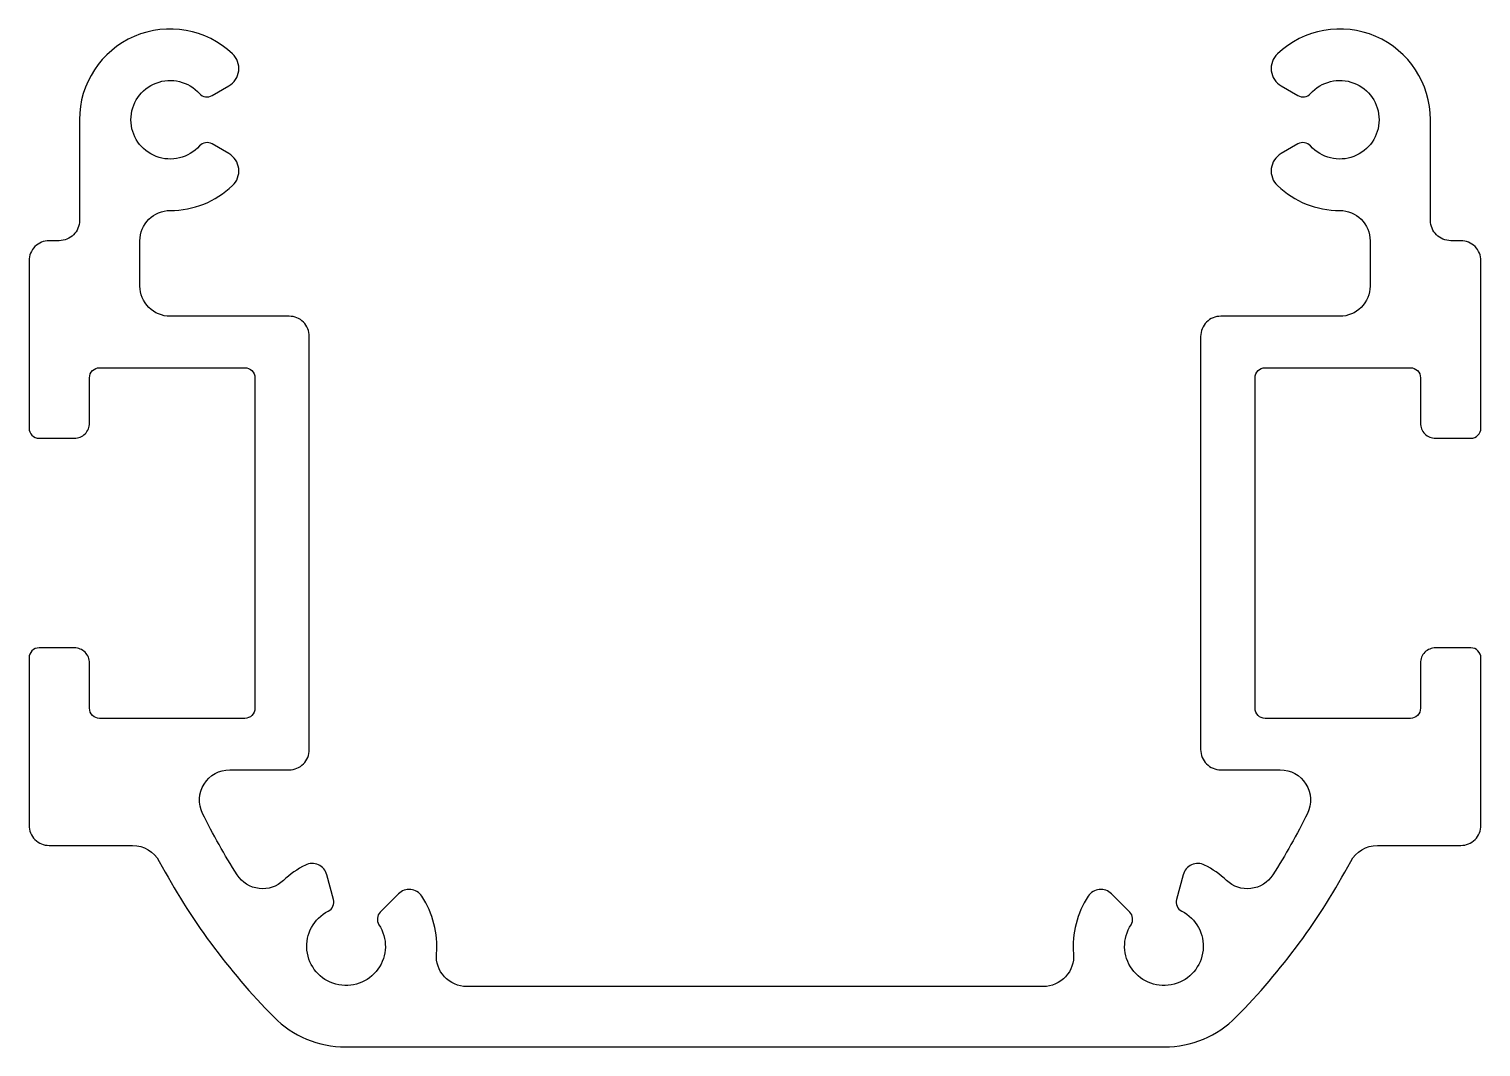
# Model space of a CAD drawing. Extents: x 124.5 to 196.5, y 190.9 to 241.4.
import ezdxf

# ---------------------------------------------------------------- set-up
doc = ezdxf.new("R2010")
doc.units = 0
doc.layers.get('0').update_dxf_attribs({"linetype": 'CONTINUOUS'})

msp = doc.modelspace()

# ---------------------------------------------------------------- linework, layer by layer
msp.add_lwpolyline([(134.445, 238.613, 0.501863), (134.632, 240.206, 0.658117), (127.04, 236.936), (127.04, 231.936, -0.414214), (126.04, 230.936), (125.54, 230.936, 0.414214), (124.54, 229.936), (124.54, 221.636, 0.414214), (125.04, 221.136), (126.79, 221.136, 0.414214), (127.54, 221.886), (127.54, 224.136, -0.414214), (128.04, 224.636), (135.24, 224.636, -0.414214), (135.74, 224.136), (135.74, 207.736, -0.414214), (135.24, 207.236), (128.04, 207.236, -0.414214), (127.54, 207.736), (127.54, 209.986, 0.414214), (126.79, 210.736), (125.04, 210.736, 0.414214), (124.54, 210.236), (124.54, 201.936, 0.414214), (125.54, 200.936), (129.674, 200.936, -0.276728), (130.997, 200.143, 0.07186), (136.674, 192.427, 0.200873), (140.237, 190.936), (180.844, 190.936, 0.200873), (184.407, 192.427, 0.07186), (190.084, 200.143, -0.276728), (191.407, 200.936), (195.54, 200.936, 0.414214), (196.54, 201.936), (196.54, 210.236, 0.414214), (196.04, 210.736), (194.29, 210.736, 0.414214), (193.54, 209.986), (193.54, 207.736, -0.414214), (193.04, 207.236), (185.84, 207.236, -0.414214), (185.34, 207.736), (185.34, 224.136, -0.414214), (185.84, 224.636), (193.04, 224.636, -0.414214), (193.54, 224.136), (193.54, 221.886, 0.414214), (194.29, 221.136), (196.04, 221.136, 0.414214), (196.54, 221.636), (196.54, 229.936, 0.414214), (195.54, 230.936), (195.04, 230.936, -0.414214), (194.04, 231.936), (194.04, 236.936, 0.658117), (186.449, 240.206, 0.501863), (186.636, 238.613), (187.463, 238.135, 0.35522), (188.086, 238.235, -2.620405), (188.086, 235.637, 0.35522), (187.463, 235.737), (186.636, 235.259, 0.501863), (186.449, 233.666, 0.191658), (189.54, 232.436, -0.414214), (191.04, 230.936), (191.04, 228.686, -0.414214), (189.54, 227.186), (183.64, 227.186, 0.414214), (182.64, 226.186), (182.64, 205.686, 0.414214), (183.64, 204.686), (186.587, 204.686, -0.554776), (187.935, 202.526, -0.028724), (186.217, 199.475, -0.471023), (183.921, 199.197, 0.074178), (182.834, 199.96, 0.474498), (181.774, 199.484), (181.443, 198.252, 0.35522), (181.7, 197.676, -2.617461), (179.188, 197.003, 0.35522), (179.123, 197.631), (178.22, 198.532, 0.474498), (177.065, 198.414, 0.168241), (176.336, 195.561, -0.438866), (174.841, 193.936), (146.24, 193.936, -0.438866), (144.745, 195.561, 0.168241), (144.016, 198.414, 0.474498), (142.86, 198.532), (141.958, 197.631, 0.35522), (141.893, 197.003, -2.617461), (139.381, 197.676, 0.35522), (139.638, 198.252), (139.307, 199.484, 0.474498), (138.247, 199.96, 0.074178), (137.16, 199.197, -0.471023), (134.864, 199.475, -0.028724), (133.146, 202.526, -0.554776), (134.494, 204.686), (137.44, 204.686, 0.414214), (138.44, 205.686), (138.44, 226.186, 0.414214), (137.44, 227.186), (131.54, 227.186, -0.414214), (130.04, 228.686), (130.04, 230.936, -0.414214), (131.54, 232.436, 0.191658), (134.632, 233.666, 0.501863), (134.445, 235.259), (133.618, 235.737, 0.35522), (132.995, 235.637, -2.620405), (132.995, 238.235, 0.35522), (133.618, 238.135)], format="xyb", close=True)

doc.saveas('drawing.dxf')
